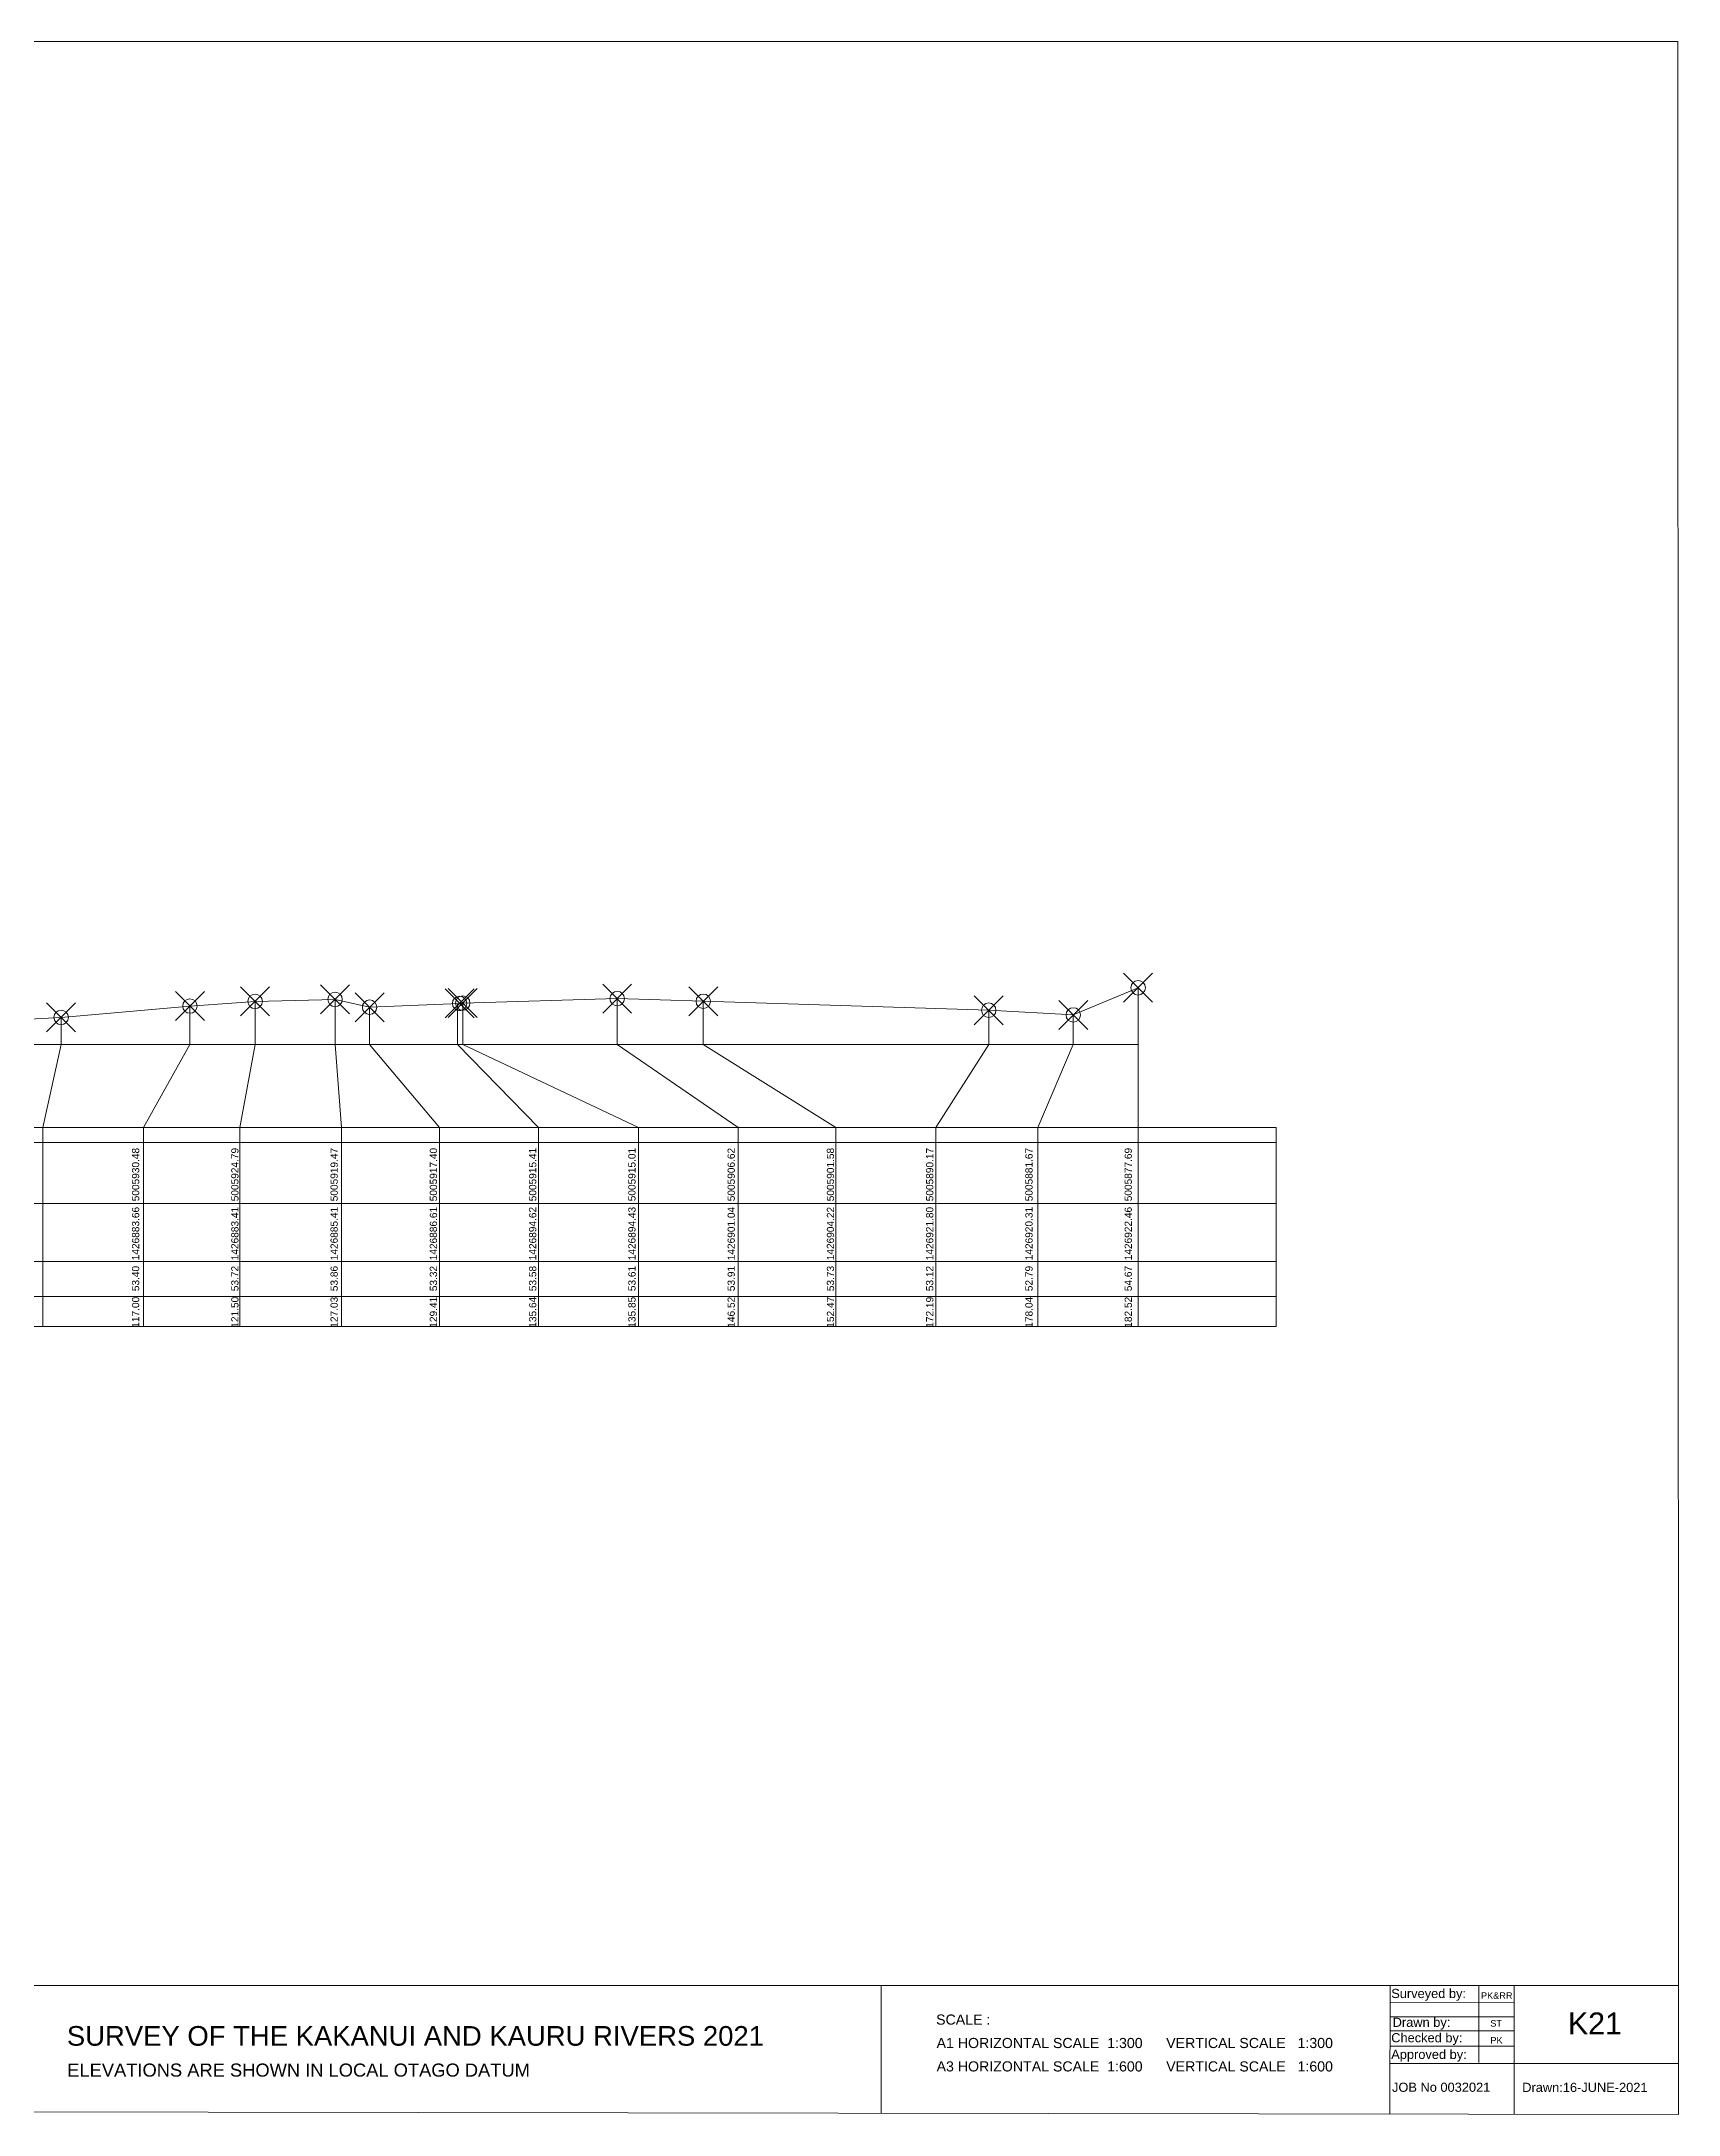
# Model space of a CAD drawing. Header units: millimetres. Extents: x -1945041 to 271067, y -218757 to 1425286130.
# Drawn here: x -1637371 to -1524254, y -23210 to 120071 of the extents above; entities that cross this region are included whole.
import ezdxf

# ---------------------------------------------------------------- set-up
doc = ezdxf.new("R2010")
doc.units = ezdxf.units.MM
doc.header["$PDMODE"] = 35
doc.header["$PDSIZE"] = 1000
doc.styles.get("Standard").update_dxf_attribs({"font": 'arial.ttf'})

# ---------------------------------------------------------------- blocks, each defined once
blk = doc.blocks.new('GeomaticsNZ TITLE BLOCK')
at = {"color": 7, "linetype": 'Continuous', "lineweight": 0}
for p, q in [((0, 1579.2), (2363.4, 1579.2)), ((2363.4, 1579.2), (2364, 94.9)), ((2364, 94.9), (0, 94.9)), ((15.9, 94.9), (2364, 94.9)), ((2364, 94.9), (382.6, 94.9)), ((1755.4, 94.9), (1755.4, -2.6)), ((2143.9, 94.9), (2143.7, -3)), ((2143.9, 81.9), (2238.6, 81.7)), ((2211.5, 94.9), (2211.5, 36.1)), ((2238.6, 94.8), (2238.6, -3.2)), ((2364, -3.5), (2364, 94.9)), ((2143.9, 71), (2238.6, 71)), ((2143.6, 60.4), (2238.6, 60.4)), ((2143.8, 48.6), (2238.6, 48.6)), ((2143.8, 35.4), (2364, 35.3)), ((0, 0), (2364, -3.5))]:
    blk.add_line(p, q, dxfattribs=at)
for s, p in [('PK&RR', (2213.2, 84.8)), ('ST', (2220.3, 63.6)), ('PK', (2220.4, 50.6))]:
    blk.add_text(s, height=5, dxfattribs=at).set_placement(p)
at = {"color": 7, "linetype": 'Continuous', "lineweight": 0, "attachment_point": 1}
for s, insert, char_height in [('{\\C256;Surveyed by:}', (2144.7, 92.4), 7), ('{\\C256;SURVEY OF THE KAKANUI AND KAURU RIVERS 2021}', (1133.8, 64), 15), ('{\\C256;Drawn by:}', (2145.8, 70.4), 7), ('{\\C256;Checked by:}', (2144.7, 58.6), 7), ('{\\C256;ELEVATIONS ARE SHOWN IN LOCAL OTAGO DATUM}', (1134.1, 35.4), 10), ('{\\C256;Approved by:}', (2144.7, 45.9), 7), ('{\\C256;JOB No 0032021}', (2145.3, 20.8), 7), ('{\\C256;Drawn:16-JUNE-2021}', (2244.7, 20.7), 7)]:
    blk.add_mtext_dynamic_manual_height_columns(s, width=3535.727, gutter_width=159, heights=[0], dxfattribs=dict(at, insert=insert, char_height=char_height))

msp = doc.modelspace()

# ---------------------------------------------------------------- linework, layer by layer
at = {"color": 7, "lineweight": 0}
for p, q in [((-1561594, 54666), (-1561594, 31248)), ((-1636013, 50744), (-1637273, 45000)), ((-1627109, 50744), (-1630328, 45000)), ((-1617083, 50744), (-1616630, 45000)), ((-1614696, 50744), (-1609862, 45000)), ((-1608626, 50744), (-1603025, 45000)), ((-1608263, 50744), (-1596114, 45000)), ((-1597590, 50744), (-1589231, 45000)), ((-1591643, 50744), (-1582490, 45000)), ((-1571918, 50744), (-1575568, 45000)), ((-1566074, 50744), (-1568514, 45000))]:
    msp.add_line(p, q, dxfattribs=at)
at = {"lineweight": 0}
for p, q in [((-1627109, 53403), (-1627109, 50744)), ((-1622609, 53723), (-1622609, 50744)), ((-1617083, 53863), (-1617083, 50744)), ((-1614696, 53323), (-1614696, 50744)), ((-1608626, 53577), (-1608626, 50744)), ((-1608263, 53613), (-1608263, 50744)), ((-1597590, 53914), (-1597590, 50744)), ((-1591643, 53734), (-1591643, 50744)), ((-1571918, 53115), (-1571918, 50744)), ((-1636013, 52622), (-1636013, 50744)), ((-1566074, 52785), (-1566074, 50744)), ((-1699706, 50744), (-1561594, 50744)), ((-1715216, 45000), (-1552053, 45000)), ((-1637273, 31248), (-1637273, 45000)), ((-1630328, 31248), (-1630328, 45000)), ((-1616630, 31248), (-1616630, 45000)), ((-1609862, 31248), (-1609862, 45000)), ((-1603025, 31248), (-1603025, 45000)), ((-1596114, 31248), (-1596114, 45000)), ((-1589231, 31248), (-1589231, 45000)), ((-1582490, 31248), (-1582490, 45000)), ((-1575568, 31248), (-1575568, 45000)), ((-1568514, 31248), (-1568514, 45000)), ((-1715216, 31248), (-1552053, 31248))]:
    msp.add_line(p, q, dxfattribs=at)
at = {"color": 4, "linetype": 'Continuous', "lineweight": 0}
msp.add_line((-1715216, 45000), (-1552053, 45000), dxfattribs=at)
at = {"color": 7, "linetype": 'Continuous', "lineweight": 0}
for p, q in [((-1552053, 45000), (-1552053, 31248)), ((-1715216, 43982), (-1552053, 43982)), ((-1715216, 39746), (-1552053, 39746)), ((-1715216, 35754), (-1552053, 35754)), ((-1715216, 33323), (-1552053, 33323)), ((-1715216, 31248), (-1552053, 31248))]:
    msp.add_line(p, q, dxfattribs=at)
at = {"color": 1, "lineweight": 0}
msp.add_lwpolyline([(-1699706, 53349), (-1694657, 53589), (-1686898, 53920), (-1684737, 52460), (-1671486, 52790), (-1660992, 52841), (-1651958, 52041), (-1648607, 51912), (-1645791, 52112), (-1636013, 52622), (-1627109, 53403), (-1622609, 53723), (-1617083, 53863), (-1614696, 53323), (-1608475, 53583), (-1608263, 53613), (-1597590, 53914), (-1591643, 53734), (-1571918, 53115), (-1566074, 52785), (-1561594, 54666)], dxfattribs=at)
at = {"lineweight": 0}
msp.add_lwpolyline([(-1622609, 50744), (-1623661, 45000), (-1623661, 31248)], dxfattribs=at)
for p in [(-1622609, 53723), (-1617083, 53863), (-1608475, 53583), (-1608263, 53613), (-1597590, 53914), (-1591643, 53734), (-1561594, 54666), (-1636013, 52622), (-1627109, 53403), (-1614696, 53323), (-1571918, 53115), (-1566074, 52785)]:
    msp.add_point(p, dxfattribs=at)

# ---------------------------------------------------------------- block references
at = {"color": 7, "linetype": 'Continuous', "lineweight": 0, "xscale": 90.52460151977424, "yscale": 90.52460151977424, "zscale": 90.52460151977424}
msp.add_blockref('GeomaticsNZ TITLE BLOCK', (-1738253, -22889), dxfattribs=at)

# ---------------------------------------------------------------- texts
at = {"lineweight": 0}
for s, p in [('117.00  53.40  1426883.66  5005930.48', (-1630617, 31172)), ('121.50  53.72  1426883.41  5005924.79', (-1623758, 31172)), ('127.03  53.86  1426885.41  5005919.47', (-1616899, 31172)), ('129.41  53.32  1426886.61  5005917.40', (-1610040, 31172)), ('135.64  53.58  1426894.62  5005915.41', (-1603181, 31172)), ('135.85  53.61  1426894.43  5005915.01', (-1596322, 31172)), ('146.52  53.91  1426901.04  5005906.62', (-1589463, 31172)), ('152.47  53.73  1426904.22  5005901.58', (-1582604, 31172)), ('172.19  53.12  1426921.80  5005890.17', (-1575746, 31172)), ('178.04  52.79  1426920.31  5005881.67', (-1568887, 31172)), ('182.52  54.67  1426922.46  5005877.69', (-1562028, 31172))]:
    msp.add_text(s, height=500, rotation=90, dxfattribs=at).set_placement(p)
at = {"color": 7, "linetype": 'Continuous', "lineweight": 0}
for s, height, p in [('SCALE :  ', 700, (-1575553, -16997)), ('K21', 1500, (-1531894, -17657)), ('A1 HORIZONTAL SCALE  1:300      VERTICAL SCALE   1:300 ', 700, (-1575521, -18615)), ('A3 HORIZONTAL SCALE  1:600      VERTICAL SCALE   1:600', 700, (-1575521, -20232))]:
    msp.add_text(s, height=height, dxfattribs=at).set_placement(p)

doc.saveas('drawing.dxf')
